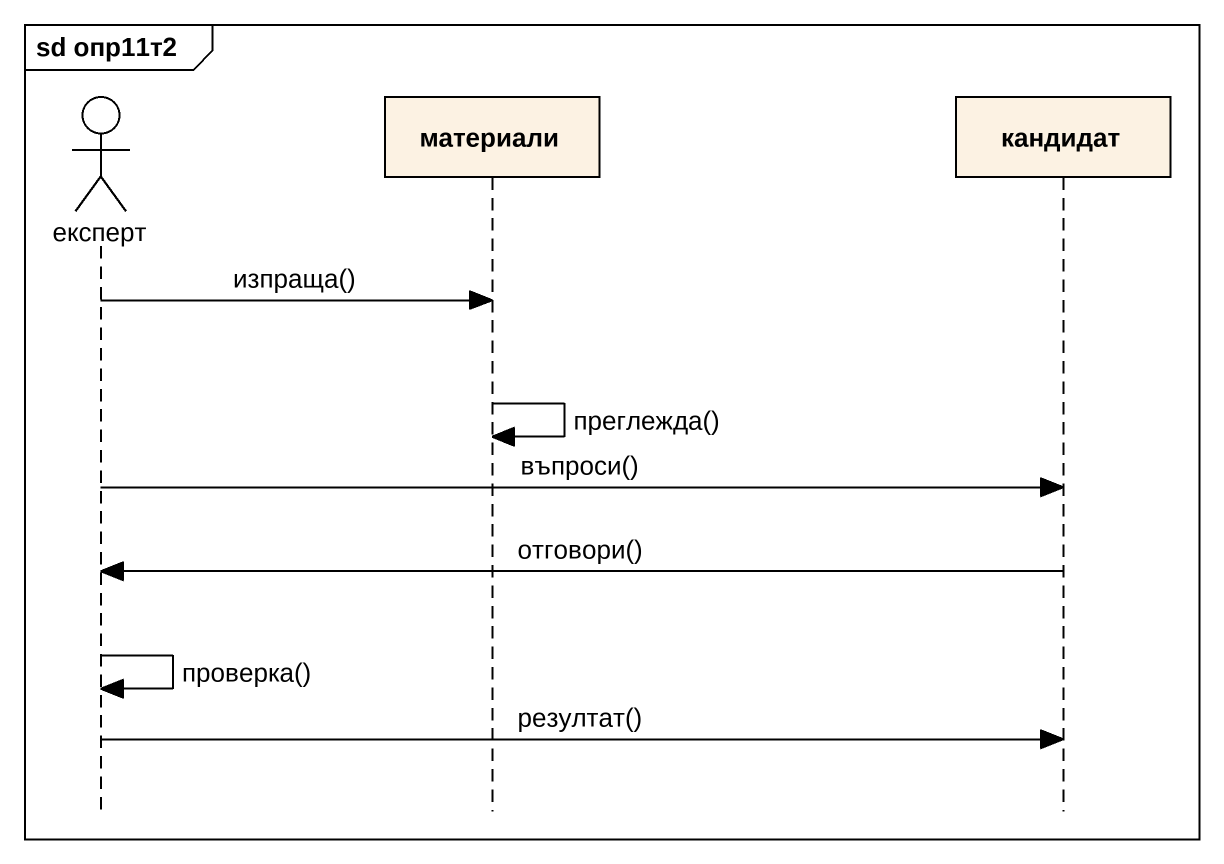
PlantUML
@startuml
mainframe sd опр11т2
hide footbox
actor експерт
participant материали
participant кандидат

експерт -> материали : изпраща()
материали -> материали : преглежда()
експерт -> кандидат : въпроси()
кандидат -> експерт : отговори()
експерт -> експерт : проверка()
експерт -> кандидат : резултат()
@enduml
